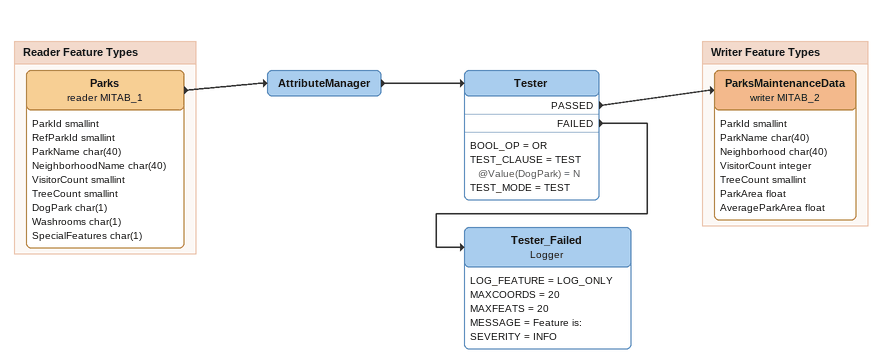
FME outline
AttributeManager
    -> Tester
Tester
    BOOL_OP = OR
    TEST_CLAUSE = TEST @Value(DogPark) = N
    TEST_MODE = TEST
    PASSED -> ParksMaintenanceData (writer MITAB_2)
    FAILED -> Tester_Failed
Tester_Failed: Logger
    LOG_FEATURE = LOG_ONLY
    MAXCOORDS = 20
    MAXFEATS = 20
    MESSAGE = Feature is:
    SEVERITY = INFO

Bookmark: Reader Feature Types
Parks (reader MITAB_1)
    attributes: ParkId smallint, RefParkId smallint, ParkName char(40), NeighborhoodName char(40), VisitorCount smallint, TreeCount smallint, DogPark char(1), Washrooms char(1), SpecialFeatures char(1)
    -> AttributeManager

Bookmark: Writer Feature Types
ParksMaintenanceData (writer MITAB_2)
    attributes: ParkId smallint, ParkName char(40), Neighborhood char(40), VisitorCount integer, TreeCount smallint, ParkArea float, AverageParkArea float
